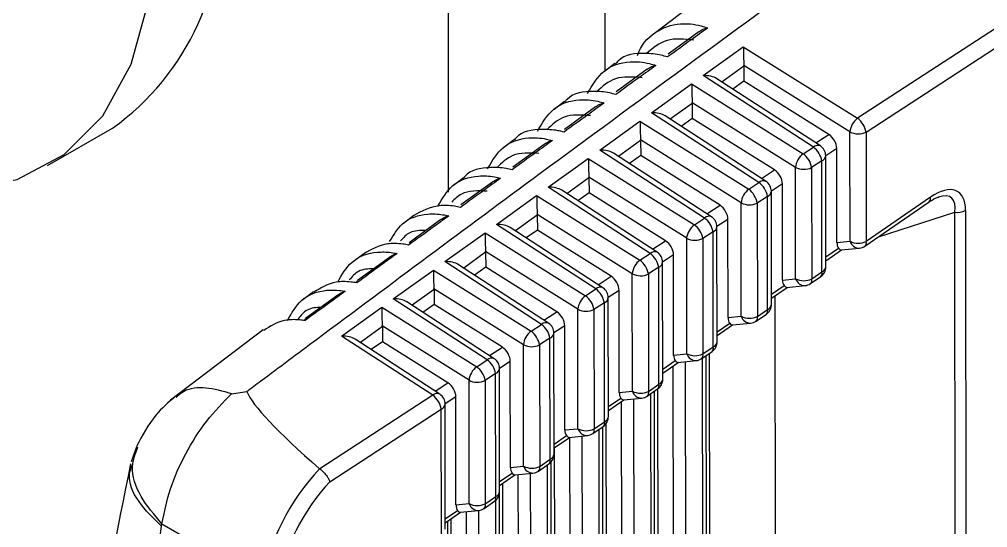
# Model space of a CAD drawing. Extents: x 6 to 134, y 3 to 97.
# Drawn here: x 13.085 to 13.907, y 74.794 to 75.225 of the extents above; entities that cross this region are included whole.
import ezdxf

# ---------------------------------------------------------------- set-up
doc = ezdxf.new("R2010")
doc.units = 0
doc.header["$MEASUREMENT"] = 0
doc.layers.add('OBJECT', color=7, linetype='CONTINUOUS')

msp = doc.modelspace()

# ---------------------------------------------------------------- linework, layer by layer
at = {"layer": 'OBJECT'}
for p, q in [((13.58169, 82.04799), (13.58169, 75.18109)), ((13.44875, 81.97124), (13.44875, 75.0783)), ((14.10026, 75.33939), (13.79617, 75.14101)), ((13.80336, 75.12934), (14.10764, 75.32785)), ((13.66146, 75.2145), (13.63532, 75.19554)), ((13.66522, 75.17726), (13.69921, 75.20175)), ((13.69921, 75.20175), (13.79617, 75.14101)), ((13.59016, 75.18751), (13.58133, 75.18082)), ((13.61769, 75.18265), (13.5914, 75.16357)), ((13.69977, 75.18524), (13.68111, 75.1718)), ((13.78966, 75.1295), (13.69975, 75.18582)), ((13.69977, 75.18524), (13.69978, 75.17249)), ((13.75863, 75.11652), (13.66522, 75.17726)), ((13.76458, 75.11753), (13.67673, 75.17465)), ((13.69978, 75.17249), (13.69042, 75.16574)), ((13.77179, 75.12738), (13.69978, 75.17249)), ((13.62138, 75.14567), (13.65537, 75.17016)), ((13.65537, 75.17016), (13.75, 75.11089)), ((13.54756, 75.15523), (13.53871, 75.14851)), ((13.57393, 75.15078), (13.5475, 75.13157)), ((13.65594, 75.15365), (13.63728, 75.14021)), ((13.74349, 75.09938), (13.65592, 75.15424)), ((13.65594, 75.15365), (13.65595, 75.1409)), ((13.57755, 75.11409), (13.61154, 75.13858)), ((13.61154, 75.13858), (13.70383, 75.08077)), ((13.71251, 75.08643), (13.62138, 75.14567)), ((13.71846, 75.08744), (13.63289, 75.14306)), ((13.65595, 75.1409), (13.64659, 75.13416)), ((13.72562, 75.09726), (13.65595, 75.1409)), ((13.10887, 75.10082), (13.16403, 75.13266)), ((13.50497, 75.12295), (13.49607, 75.1162)), ((13.69732, 75.06926), (13.61208, 75.12266)), ((13.76063, 75.1201), (13.77179, 75.12738)), ((13.78976, 75.03663), (13.78966, 75.1295)), ((13.80336, 75.12934), (13.80346, 75.03646)), ((13.53017, 75.11887), (13.50357, 75.09953)), ((13.66638, 75.05634), (13.57755, 75.11409)), ((13.6121, 75.12207), (13.59345, 75.10863)), ((13.6121, 75.12207), (13.61212, 75.10932)), ((13.75, 75.11089), (13.75863, 75.11652)), ((13.77852, 75.11542), (13.76913, 75.10929)), ((13.77861, 75.03552), (13.77852, 75.11542)), ((13.53372, 75.0825), (13.56771, 75.10699)), ((13.56771, 75.10699), (13.65766, 75.05065)), ((13.67233, 75.05734), (13.58906, 75.11148)), ((13.61212, 75.10932), (13.60276, 75.10257)), ((13.67945, 75.06714), (13.61212, 75.10932)), ((13.76924, 75.0149), (13.76913, 75.10916)), ((13.74359, 75.00481), (13.74349, 75.09938)), ((13.76582, 75.10485), (13.75719, 75.09922)), ((13.75719, 75.09922), (13.75729, 75.00464)), ((13.76592, 75.0106), (13.76582, 75.10485)), ((13.46237, 75.09066), (13.45343, 75.08389)), ((13.56827, 75.09049), (13.54961, 75.07704)), ((13.65115, 75.03914), (13.56825, 75.09107)), ((13.56827, 75.09049), (13.56828, 75.07773)), ((13.7145, 75.09001), (13.72562, 75.09726)), ((13.48641, 75.08694), (13.45964, 75.06746)), ((13.62025, 75.02624), (13.53372, 75.0825)), ((13.70383, 75.08077), (13.71251, 75.08643)), ((13.73235, 75.0853), (13.72301, 75.0792)), ((13.73244, 75.0037), (13.73235, 75.0853)), ((13.48988, 75.05092), (13.52387, 75.07541)), ((13.52387, 75.07541), (13.61149, 75.02053)), ((13.6262, 75.02725), (13.54523, 75.0799)), ((13.56828, 75.07773), (13.55892, 75.07099)), ((13.63328, 75.03702), (13.56828, 75.07773)), ((13.71969, 75.07476), (13.71102, 75.0691)), ((13.7198, 74.97881), (13.71969, 75.07476)), ((13.72311, 74.98311), (13.72301, 75.07906)), ((13.85795, 75.07402), (13.80346, 75.03646)), ((13.66837, 75.05992), (13.67945, 75.06714)), ((13.69742, 74.97299), (13.69732, 75.06926)), ((13.71102, 75.0691), (13.71112, 74.97283)), ((13.80244, 75.03252), (13.85694, 75.07007)), ((13.85686, 75.07002), (13.85694, 75.07007)), ((13.41977, 75.05838), (13.4108, 75.05158)), ((13.52443, 75.0589), (13.50578, 75.04546)), ((13.60498, 75.00902), (13.52442, 75.05949)), ((13.52443, 75.0589), (13.52445, 75.04615)), ((13.81392, 75.04043), (13.87855, 75.06133)), ((13.87929, 74.37429), (13.87855, 75.06133)), ((13.88782, 75.06263), (13.88857, 74.37558)), ((13.44266, 75.05498), (13.41571, 75.03536)), ((13.57412, 74.99615), (13.48988, 75.05092)), ((13.58007, 74.99716), (13.50139, 75.04831)), ((13.65766, 75.05065), (13.66638, 75.05634)), ((13.68618, 75.05518), (13.67688, 75.04911)), ((13.67698, 74.95132), (13.67688, 75.04897)), ((13.68627, 74.97188), (13.68618, 75.05518)), ((13.44605, 75.01933), (13.48004, 75.04383)), ((13.48004, 75.04383), (13.56532, 74.99041)), ((13.52445, 75.04615), (13.51509, 75.03941)), ((13.58711, 75.0069), (13.52445, 75.04615)), ((13.67357, 75.04467), (13.66485, 75.03898)), ((13.67367, 74.94702), (13.67357, 75.04467)), ((13.62225, 75.02982), (13.63328, 75.03702)), ((13.65125, 74.94118), (13.65115, 75.03914)), ((13.66485, 75.03898), (13.66495, 74.94101)), ((13.77861, 75.03552), (13.78976, 75.03663)), ((13.37713, 75.02607), (13.36816, 75.01927)), ((13.4806, 75.02732), (13.46194, 75.01388)), ((13.55881, 74.9789), (13.48058, 75.0279)), ((13.4806, 75.02732), (13.48061, 75.01457)), ((13.61149, 75.02053), (13.62025, 75.02624)), ((13.64001, 75.02506), (13.63075, 75.01901)), ((13.6401, 74.94007), (13.64001, 75.02506)), ((13.76923, 75.0234), (13.77999, 75.03082)), ((13.76923, 75.02016), (13.78247, 75.02928)), ((13.78226, 75.02926), (13.79776, 75.0308)), ((13.39891, 75.02299), (13.37178, 75.00322)), ((13.528, 74.96606), (13.44605, 75.01933)), ((13.53395, 74.96706), (13.45756, 75.01673)), ((13.63086, 74.91954), (13.63075, 75.01888)), ((13.40221, 74.98775), (13.43621, 75.01224)), ((13.43621, 75.01224), (13.51915, 74.96028)), ((13.48061, 75.01457), (13.47126, 75.00782)), ((13.54094, 74.97678), (13.48061, 75.01457)), ((13.60509, 74.90936), (13.60498, 75.00902)), ((13.62744, 75.01457), (13.61868, 75.00886)), ((13.61868, 75.00886), (13.61878, 74.90919)), ((13.62755, 74.91523), (13.62744, 75.01457)), ((13.75729, 75.00464), (13.76592, 75.0106)), ((13.57612, 74.99973), (13.58711, 75.0069)), ((13.7231, 74.99161), (13.73382, 74.999)), ((13.73244, 75.0037), (13.74359, 75.00481)), ((13.73609, 74.99744), (13.75159, 74.99899)), ((13.75628, 75.0007), (13.76491, 75.00665)), ((13.3345, 74.99376), (13.32552, 74.98695)), ((13.35516, 74.99097), (13.32784, 74.97104)), ((13.43677, 74.99573), (13.41811, 74.98229)), ((13.51264, 74.94878), (13.43675, 74.99632)), ((13.43677, 74.99573), (13.43678, 74.98298)), ((13.56532, 74.99041), (13.57412, 74.99615)), ((13.59384, 74.99493), (13.58462, 74.98892)), ((13.59394, 74.90825), (13.59384, 74.99493)), ((13.7231, 74.98837), (13.7363, 74.99746)), ((13.48187, 74.93596), (13.40221, 74.98775)), ((13.48782, 74.93697), (13.41372, 74.98514)), ((13.43678, 74.98298), (13.42742, 74.97624)), ((13.49477, 74.94666), (13.43678, 74.98298)), ((13.58131, 74.98448), (13.57251, 74.97874)), ((13.58142, 74.88345), (13.58131, 74.98448)), ((13.58473, 74.88775), (13.58462, 74.98878)), ((13.72595, 74.99033), (13.72651, 74.47074)), ((13.35838, 74.95617), (13.39237, 74.98066)), ((13.39237, 74.98066), (13.47298, 74.93016)), ((13.52999, 74.96964), (13.54094, 74.97678)), ((13.55892, 74.87754), (13.55881, 74.9789)), ((13.57251, 74.97874), (13.57262, 74.87738)), ((13.71011, 74.96889), (13.71878, 74.97487)), ((13.71112, 74.97283), (13.7198, 74.97881)), ((13.51915, 74.96028), (13.528, 74.96606)), ((13.67698, 74.95982), (13.68766, 74.96718)), ((13.68627, 74.97188), (13.69742, 74.97299)), ((13.68992, 74.96563), (13.70542, 74.96717)), ((13.29187, 74.96146), (13.21307, 74.90174)), ((13.39293, 74.96415), (13.37428, 74.95071)), ((13.46647, 74.91866), (13.39291, 74.96473)), ((13.39293, 74.96415), (13.39295, 74.9514)), ((13.54767, 74.96481), (13.53849, 74.95883)), ((13.53861, 74.85596), (13.5385, 74.95869)), ((13.54777, 74.87643), (13.54767, 74.96481)), ((13.67698, 74.95658), (13.69013, 74.96565)), ((13.43574, 74.90587), (13.35838, 74.95617)), ((13.44169, 74.90688), (13.36989, 74.95356)), ((13.39295, 74.9514), (13.38359, 74.94465)), ((13.4486, 74.91654), (13.39295, 74.9514)), ((13.53518, 74.95439), (13.52634, 74.94862)), ((13.5353, 74.85166), (13.53518, 74.95439)), ((13.48386, 74.93954), (13.49477, 74.94666)), ((13.51275, 74.84573), (13.51264, 74.94878)), ((13.52634, 74.94862), (13.52645, 74.84556)), ((13.66394, 74.93707), (13.67266, 74.94308)), ((13.66495, 74.94101), (13.67367, 74.94702)), ((13.67115, 74.43283), (13.6706, 74.94166)), ((13.47298, 74.93016), (13.48187, 74.93596)), ((13.5015, 74.93469), (13.49237, 74.92873)), ((13.5016, 74.84462), (13.5015, 74.93469)), ((13.63085, 74.92804), (13.64149, 74.93537)), ((13.63085, 74.9248), (13.64397, 74.93383)), ((13.6401, 74.94007), (13.65125, 74.94118)), ((13.64375, 74.93381), (13.65925, 74.93535)), ((13.65078, 74.43438), (13.65024, 74.93446)), ((13.66432, 74.93733), (13.66487, 74.42607)), ((13.66822, 74.42753), (13.66767, 74.93964)), ((13.49248, 74.82418), (13.49237, 74.9286)), ((13.63949, 74.93075), (13.63999, 74.47321)), ((13.46658, 74.81391), (13.46647, 74.91866)), ((13.48906, 74.9243), (13.48017, 74.91849)), ((13.48017, 74.91849), (13.48028, 74.81375)), ((13.48917, 74.81987), (13.48906, 74.9243)), ((13.26505, 74.90725), (13.27795, 74.9092)), ((13.43773, 74.90945), (13.4486, 74.91654)), ((13.59394, 74.90825), (13.60509, 74.90936)), ((13.61777, 74.90525), (13.62653, 74.91129)), ((13.61878, 74.90919), (13.62755, 74.91523)), ((13.62437, 74.40837), (13.62383, 74.90943)), ((13.6273, 74.41367), (13.62676, 74.91145)), ((13.43574, 74.90587), (13.33996, 74.84338)), ((13.45533, 74.90457), (13.44624, 74.89864)), ((13.45543, 74.8128), (13.45533, 74.90457)), ((13.58472, 74.89625), (13.59532, 74.90355)), ((13.58473, 74.89301), (13.5978, 74.90201)), ((13.59565, 74.90054), (13.59614, 74.45405)), ((13.59759, 74.90199), (13.61309, 74.90354)), ((13.60694, 74.41522), (13.60641, 74.90287)), ((13.62048, 74.90712), (13.62102, 74.40691)), ((13.34841, 74.83254), (13.44293, 74.8942)), ((13.44304, 74.78808), (13.44293, 74.8942)), ((13.44636, 74.79239), (13.44624, 74.89851)), ((13.54777, 74.87643), (13.55892, 74.87754)), ((13.5716, 74.87344), (13.58041, 74.8795)), ((13.57262, 74.87738), (13.58142, 74.88345)), ((13.57665, 74.87691), (13.57718, 74.38775)), ((13.58053, 74.38921), (13.58, 74.87922)), ((13.58346, 74.39451), (13.58293, 74.882)), ((13.5386, 74.86446), (13.54915, 74.87173)), ((13.5386, 74.86122), (13.55163, 74.8702)), ((13.55142, 74.87018), (13.56692, 74.87172)), ((13.55182, 74.87022), (13.55229, 74.43489)), ((13.56309, 74.39606), (13.56257, 74.87129)), ((13.18427, 74.86212), (13.1797, 74.84934)), ((13.53961, 74.37535), (13.53908, 74.86155)), ((13.52645, 74.84556), (13.5353, 74.85166)), ((13.33996, 74.84338), (13.33973, 74.84356)), ((13.5016, 74.84462), (13.51275, 74.84573)), ((13.52543, 74.84162), (13.53428, 74.84772)), ((13.53281, 74.8467), (13.53333, 74.36859)), ((13.53668, 74.37005), (13.53616, 74.8494)), ((13.49247, 74.83267), (13.50298, 74.83992)), ((13.49248, 74.82943), (13.50546, 74.83838)), ((13.50525, 74.83836), (13.52075, 74.8399)), ((13.50798, 74.83863), (13.50844, 74.41573)), ((13.51924, 74.3769), (13.51874, 74.8397)), ((13.49576, 74.35619), (13.49524, 74.83134)), ((13.48028, 74.81375), (13.48917, 74.81987)), ((13.49283, 74.35089), (13.49232, 74.82238)), ((13.45543, 74.8128), (13.46658, 74.81391)), ((13.47927, 74.8098), (13.48816, 74.81593)), ((13.48897, 74.81656), (13.48948, 74.34943)), ((13.44635, 74.80089), (13.45681, 74.8081)), ((13.44635, 74.79765), (13.45929, 74.80657)), ((13.45908, 74.80654), (13.47458, 74.80809)), ((13.46415, 74.80705), (13.4646, 74.39657)), ((13.47539, 74.35774), (13.4749, 74.80812)), ((13.20564, 74.7947), (13.20595, 74.79686)), ((13.20595, 74.79686), (13.2912, 74.74765)), ((13.44899, 74.33173), (13.44848, 74.79911)), ((13.45191, 74.33703), (13.45141, 74.80113))]:
    msp.add_line(p, q, dxfattribs=at)
at = {"layer": 'OBJECT', "flags": 128}
msp.add_lwpolyline([(12.83898, 75.15693), (12.87626, 75.13085), (12.93166, 75.10174), (12.98574, 75.08478), (13.03673, 75.08051), (13.08302, 75.08907), (13.12311, 75.11018), (13.15571, 75.14318), (13.17977, 75.18699), (13.19453, 75.24021), (13.1995, 75.30113)], dxfattribs=at)
at = {"layer": 'OBJECT'}
for centre, radius, start, end in [((13.03695, 75.31081), 0.21883, 305.501, 5.81118), ((13.80602, 75.12784), 0.01645, 126.80413, 174.18895), ((13.78514, 75.12617), 0.01849, 9.87871, 53.38506), ((13.79667, 75.14331), 0.01549, 243.06324, 295.56146), ((13.76233, 75.11276), 0.00528, 64.73178, 134.48425), ((13.74761, 75.10168), 0.01849, 9.87871, 53.38506), ((13.75913, 75.10915), 0.01, 0.06225, 56.97052), ((13.75985, 75.09772), 0.01645, 126.80413, 174.18895), ((13.73897, 75.09605), 0.01849, 9.87871, 53.38506), ((13.76399, 75.10969), 0.00517, 290.76905, 354.06689), ((13.7505, 75.11319), 0.01549, 243.06324, 295.56146), ((13.7162, 75.08266), 0.00528, 64.73178, 134.48425), ((13.70148, 75.07159), 0.01849, 9.87871, 53.38506), ((13.71301, 75.07905), 0.01, 0.06225, 56.97052), ((13.71368, 75.0676), 0.01645, 126.80413, 174.18895), ((13.6928, 75.06593), 0.01849, 9.87871, 53.38506), ((13.71786, 75.0796), 0.00517, 290.76905, 354.06689), ((13.85422, 75.07287), 0.0039, 314.11825, 17.03281), ((13.70433, 75.08307), 0.01549, 243.06324, 295.56146), ((13.67008, 75.05257), 0.00528, 64.73178, 134.48425), ((13.66688, 75.04896), 0.01, 0.06225, 56.97052), ((13.88113, 75.07673), 0.01562, 260.48458, 295.38403), ((13.66751, 75.03748), 0.01645, 126.80413, 174.18895), ((13.64663, 75.03581), 0.01849, 9.87871, 53.38506), ((13.65535, 75.04149), 0.01849, 9.87871, 53.38506), ((13.67173, 75.0495), 0.00517, 290.76905, 354.06689), ((13.65816, 75.05295), 0.01549, 243.06324, 295.56146), ((13.79678, 75.05043), 0.01549, 243.06324, 295.56146), ((13.79762, 75.03902), 0.00822, 196.92976, 270.96314), ((13.79677, 75.04075), 0.01, 275.68177, 304.57234), ((13.79973, 75.03532), 0.0039, 314.11825, 17.03281), ((13.62395, 75.02248), 0.00528, 64.73178, 134.48425), ((13.60922, 75.0114), 0.01849, 9.87871, 53.38506), ((13.62075, 75.01887), 0.01, 0.06225, 56.97052), ((13.62134, 75.00736), 0.01645, 126.80413, 174.18895), ((13.60046, 75.00568), 0.01849, 9.87871, 53.38506), ((13.6256, 75.01941), 0.00517, 290.76905, 354.06689), ((13.61199, 75.02283), 0.01549, 243.06324, 295.56146), ((13.75924, 75.01489), 0.01, 304.57234, 0.06225), ((13.7622, 75.00945), 0.0039, 314.11825, 17.03281), ((13.76423, 75.01533), 0.00502, 289.7129, 355.12303), ((13.75061, 75.01861), 0.01549, 243.06324, 295.56146), ((13.75145, 75.0072), 0.00822, 196.92976, 270.96314), ((13.7506, 75.00894), 0.01, 275.68177, 304.57234), ((13.75356, 75.0035), 0.0039, 314.11825, 17.03281), ((13.57782, 74.99239), 0.00528, 64.73178, 134.48425), ((13.5631, 74.98131), 0.01849, 9.87871, 53.38506), ((13.57462, 74.98877), 0.01, 0.06225, 56.97052), ((13.57517, 74.97724), 0.01645, 126.80413, 174.18895), ((13.55429, 74.97556), 0.01849, 9.87871, 53.38506), ((13.57948, 74.98932), 0.00517, 290.76905, 354.06689), ((13.71311, 74.9831), 0.01, 304.57234, 0.06225), ((13.7181, 74.98354), 0.00502, 289.7129, 355.12303), ((13.56582, 74.99271), 0.01549, 243.06324, 295.56146), ((13.71607, 74.97767), 0.0039, 314.11825, 17.03281), ((13.53169, 74.96229), 0.00528, 64.73178, 134.48425), ((13.51697, 74.95122), 0.01849, 9.87871, 53.38506), ((13.5285, 74.95868), 0.01, 0.06225, 56.97052), ((13.70444, 74.9868), 0.01549, 243.06324, 295.56146), ((13.70528, 74.97538), 0.00822, 196.92976, 270.96314), ((13.70443, 74.97712), 0.01, 275.68177, 304.57234), ((13.70739, 74.97169), 0.0039, 314.11825, 17.03281), ((13.529, 74.94711), 0.01645, 126.80413, 174.18895), ((13.50812, 74.94544), 0.01849, 9.87871, 53.38506), ((13.53335, 74.95923), 0.00517, 290.76905, 354.06689), ((13.66698, 74.95131), 0.01, 304.57234, 0.06225), ((13.67198, 74.95175), 0.00502, 289.7129, 355.12303), ((13.51965, 74.96259), 0.01549, 243.06324, 295.56146), ((13.66994, 74.94588), 0.0039, 314.11825, 17.03281), ((13.48557, 74.9322), 0.00528, 64.73178, 134.48425), ((13.47084, 74.92112), 0.01849, 9.87871, 53.38506), ((13.48237, 74.92859), 0.01, 0.06225, 56.97052), ((13.65827, 74.95498), 0.01549, 243.06324, 295.56146), ((13.65912, 74.94357), 0.00822, 196.92976, 270.96314), ((13.65826, 74.9453), 0.01, 275.68177, 304.57234), ((13.66122, 74.93987), 0.0039, 314.11825, 17.03281), ((13.48283, 74.91699), 0.01645, 126.80413, 174.18895), ((13.46195, 74.91532), 0.01849, 9.87871, 53.38506), ((13.48722, 74.92913), 0.00517, 290.76905, 354.06689), ((13.47348, 74.93247), 0.01549, 243.06324, 295.56146), ((13.62086, 74.91953), 0.01, 304.57234, 0.06225), ((13.62585, 74.91996), 0.00502, 289.7129, 355.12303), ((13.6121, 74.92317), 0.01549, 243.06324, 295.56146), ((13.61295, 74.91175), 0.00822, 196.92976, 270.96314), ((13.61506, 74.90805), 0.0039, 314.11825, 17.03281), ((13.62382, 74.91409), 0.0039, 314.11825, 17.03281), ((13.43948, 74.90188), 0.00547, 66.10399, 133.11204), ((13.42471, 74.89103), 0.01849, 9.87871, 53.38506), ((13.43624, 74.89849), 0.01, 0.06225, 56.97052), ((13.6121, 74.91349), 0.01, 275.68177, 304.57234), ((13.44109, 74.89904), 0.00517, 290.76905, 354.06689), ((13.57473, 74.88774), 0.01, 304.57234, 0.06225), ((13.57973, 74.88818), 0.00502, 289.7129, 355.12303), ((13.56593, 74.89135), 0.01549, 243.06324, 295.56146), ((13.56678, 74.87994), 0.00822, 196.92976, 270.96314), ((13.56889, 74.87624), 0.0039, 314.11825, 17.03281), ((13.57769, 74.8823), 0.0039, 314.11825, 17.03281), ((13.56593, 74.88167), 0.01, 275.68177, 304.57234), ((13.52861, 74.85595), 0.01, 304.57234, 0.06225), ((13.53157, 74.85052), 0.0039, 314.11825, 17.03281), ((13.5336, 74.85639), 0.00502, 289.7129, 355.12303), ((13.51977, 74.85953), 0.01549, 243.06324, 295.56146), ((13.52061, 74.84812), 0.00822, 196.92976, 270.96314), ((13.52272, 74.84442), 0.0039, 314.11825, 17.03281), ((13.51976, 74.84985), 0.01, 275.68177, 304.57234), ((13.48248, 74.82416), 0.01, 304.57234, 0.06225), ((13.48544, 74.81873), 0.0039, 314.11825, 17.03281), ((13.48747, 74.8246), 0.00502, 289.7129, 355.12303), ((13.4736, 74.82772), 0.01549, 243.06324, 295.56146), ((13.47444, 74.8163), 0.00822, 196.92976, 270.96314), ((13.47655, 74.8126), 0.0039, 314.11825, 17.03281), ((13.47359, 74.81804), 0.01, 275.68177, 304.57234)]:
    msp.add_arc(centre, radius, start, end, dxfattribs=at)
for centre, major_axis, ratio, start_param, end_param in [((13.69971, 75.19437), (-0.00039, 0.01204), 0.027342, 0.910616, 2.358953), ((13.69264, 75.18928), (-0.00503, 0.00868), 0.582303, 3.930116, 4.000217), ((13.66572, 75.16988), (0.01403, 0.00034), 0.526615, 0.65558, 1.593781), ((13.65587, 75.16279), (-0.00039, 0.01204), 0.027342, 0.910616, 2.358953), ((13.6488, 75.15769), (-0.00503, 0.00868), 0.582303, 3.930116, 4.000217), ((13.61204, 75.1312), (-0.00039, 0.01204), 0.027342, 0.910616, 2.358953), ((13.62188, 75.13829), (0.01403, 0.00034), 0.526615, 0.65558, 1.593781), ((13.60497, 75.12611), (-0.00503, 0.00868), 0.582303, 3.930116, 4.000217), ((13.77138, 75.11941), (-0.00504, 0.00865), 0.585964, 3.931042, 5.443124), ((13.57805, 75.10671), (0.01403, 0.00034), 0.526615, 0.65558, 1.593781), ((13.56821, 75.09962), (-0.00039, 0.01204), 0.027342, 0.910616, 2.358953), ((13.56114, 75.09452), (-0.00503, 0.00868), 0.582303, 3.930116, 4.000217), ((13.72521, 75.08929), (-0.00504, 0.00865), 0.585964, 3.931042, 5.443124), ((13.53422, 75.07513), (0.01403, 0.00034), 0.526615, 0.65558, 1.593781), ((13.85237, 75.03217), (0.02881, 0.04659), 0.443431, 5.662306, 7.073832), ((13.52437, 75.06803), (-0.00039, 0.01204), 0.027342, 0.910616, 2.358953), ((13.84568, 75.03646), (0.03014, 0.03701), 0.376324, 5.707701, 6.80978), ((13.67904, 75.05917), (-0.00504, 0.00865), 0.585964, 3.931042, 5.443124), ((13.5173, 75.06294), (-0.00503, 0.00868), 0.582303, 3.930116, 4.000217), ((13.49038, 75.04354), (0.01403, 0.00034), 0.526615, 0.65558, 1.593781), ((13.48054, 75.03645), (-0.00039, 0.01204), 0.027342, 0.910616, 2.358953), ((13.63287, 75.02905), (-0.00504, 0.00865), 0.585964, 3.931042, 5.443124), ((13.78606, 75.03969), (0.00469, 0.00996), 0.580753, 2.25381, 2.871543), ((13.47347, 75.03136), (-0.00503, 0.00868), 0.582303, 3.930116, 4.000217), ((13.77892, 75.03898), (-0.00354, 0.00967), 0.278901, 2.465165, 3.213314), ((13.44655, 75.01196), (0.01403, 0.00034), 0.526615, 0.65558, 1.593781), ((13.4367, 75.00487), (-0.00039, 0.01204), 0.027342, 0.910616, 2.358953), ((13.5867, 74.99893), (-0.00504, 0.00865), 0.585964, 3.931042, 5.443124), ((13.73989, 75.00787), (0.00469, 0.00996), 0.580753, 2.25381, 2.871543), ((13.73275, 75.00716), (-0.00354, 0.00967), 0.278901, 2.465165, 3.213314), ((13.42963, 74.99977), (-0.00503, 0.00868), 0.582303, 3.930116, 4.000217), ((13.40271, 74.98037), (0.01403, 0.00034), 0.526615, 0.65558, 1.593781), ((13.39287, 74.97328), (-0.00039, 0.01204), 0.027342, 0.910616, 2.358953), ((13.54053, 74.96881), (-0.00504, 0.00865), 0.585964, 3.931042, 5.443124), ((13.69372, 74.97605), (0.00469, 0.00996), 0.580753, 2.25381, 2.871543), ((13.68658, 74.97534), (-0.00354, 0.00967), 0.278901, 2.465165, 3.213314), ((13.3858, 74.96819), (-0.00503, 0.00868), 0.582303, 3.930116, 4.000217), ((13.35888, 74.94879), (0.01403, 0.00034), 0.526615, 0.65558, 1.593781), ((13.49436, 74.93869), (-0.00504, 0.00865), 0.585964, 3.931042, 5.443124), ((13.64755, 74.94424), (0.00469, 0.00996), 0.580753, 2.25381, 2.871543), ((13.64041, 74.94353), (-0.00354, 0.00967), 0.278901, 2.465165, 3.213314), ((14.90851, 73.89278), (1.63091, -1.02445), 0.049944, 3.21046, 3.451573), ((13.44819, 74.90857), (-0.00504, 0.00865), 0.585964, 3.931042, 5.443124), ((13.60138, 74.91242), (0.00469, 0.00996), 0.580753, 2.25381, 2.871543), ((13.59424, 74.91171), (-0.00354, 0.00967), 0.278901, 2.465165, 3.213314), ((13.55522, 74.8806), (0.00469, 0.00996), 0.580753, 2.25381, 2.871543), ((13.54808, 74.87989), (-0.00354, 0.00967), 0.278901, 2.465165, 3.213314), ((13.37871, 74.77592), (0.06456, 0.10124), 0.604547, 1.26566, 2.202281), ((13.50905, 74.84879), (0.00469, 0.00996), 0.580753, 2.25381, 2.871543), ((13.50191, 74.84808), (-0.00354, 0.00967), 0.278901, 2.465165, 3.213314), ((13.3854, 74.77163), (0.05958, 0.09257), 0.606935, 1.283423, 2.204957), ((13.46288, 74.81697), (0.00469, 0.00996), 0.580753, 2.25381, 2.871543), ((13.45574, 74.81626), (-0.00354, 0.00967), 0.278901, 2.465165, 3.213314)]:
    msp.add_ellipse(centre, major_axis=major_axis, ratio=ratio, start_param=start_param, end_param=end_param, dxfattribs=at)
for points, knots in [([(13.906, 75.42611), (13.84938, 75.38353), (13.75515, 75.31265), (13.66138, 75.24151), (13.62396, 75.21312)], [0, 0, 0, 0, 0.600821, 1, 1, 1, 1]), ([(13.27795, 74.9092), (13.28189, 74.91214), (13.30161, 74.92687), (13.38447, 74.98868), (13.5441, 75.10754), (13.68948, 75.21368), (13.77097, 75.27318)], [0, 0, 0, 0, 0.024148, 0.120739, 0.507103, 1, 1, 1, 1]), ([(13.60945, 75.19427), (13.60945, 75.19428), (13.61216, 75.2031), (13.62322, 75.21516), (13.64271, 75.22248), (13.65918, 75.22085), (13.66719, 75.21837), (13.66904, 75.2178)], [0, 0, 0, 0, 0.000399, 0.348737, 0.696534, 0.929918, 1, 1, 1, 1]), ([(13.66904, 75.2178), (13.66436, 75.21441), (13.653, 75.20617), (13.64164, 75.19794), (13.63497, 75.1931)], [0, 0, 0, 0, 0.412557, 1, 1, 1, 1]), ([(13.66145, 75.2145), (13.66261, 75.21528), (13.66484, 75.21679), (13.66763, 75.21753), (13.669, 75.21779), (13.66904, 75.2178)], [0, 0, 0, 0, 0.510762, 0.984886, 1, 1, 1, 1]), ([(13.65735, 75.20741), (13.64929, 75.20825), (13.63332, 75.2099), (13.6225, 75.20058), (13.61714, 75.19596)], [0, 0, 0, 0, 0.504659, 1, 1, 1, 1]), ([(13.63497, 75.1931), (13.63312, 75.19362), (13.62663, 75.19544), (13.61179, 75.19673), (13.59745, 75.19516), (13.59143, 75.18802), (13.59058, 75.18702)], [0, 0, 0, 0, 0.107493, 0.37556, 0.911823, 1, 1, 1, 1]), ([(13.56699, 75.1622), (13.57121, 75.16928), (13.57973, 75.18359), (13.59969, 75.18996), (13.61563, 75.1887), (13.62329, 75.18647), (13.6251, 75.18595)], [0, 0, 0, 0, 0.347978, 0.702959, 0.92956, 1, 1, 1, 1]), ([(13.6251, 75.18595), (13.62042, 75.18255), (13.60906, 75.17431), (13.5977, 75.16607), (13.59103, 75.16122)], [0, 0, 0, 0, 0.412528, 1, 1, 1, 1]), ([(13.61768, 75.18266), (13.61889, 75.18347), (13.62109, 75.18495), (13.62381, 75.18568), (13.62506, 75.18594), (13.6251, 75.18595)], [0, 0, 0, 0, 0.5436116, 0.9845709, 1, 1, 1, 1]), ([(13.61351, 75.17539), (13.60549, 75.17607), (13.59006, 75.17738), (13.57973, 75.16805), (13.57477, 75.16357)], [0, 0, 0, 0, 0.519486, 1, 1, 1, 1]), ([(13.59103, 75.16122), (13.58921, 75.1617), (13.58278, 75.16339), (13.56808, 75.16434), (13.55414, 75.16265), (13.54844, 75.15568), (13.54782, 75.15493)], [0, 0, 0, 0, 0.108547, 0.383492, 0.933602, 1, 1, 1, 1]), ([(13.52452, 75.13007), (13.52863, 75.13703), (13.53702, 75.15125), (13.55655, 75.15756), (13.57209, 75.15653), (13.57938, 75.15455), (13.58116, 75.15406)], [0, 0, 0, 0, 0.347836, 0.710112, 0.929233, 1, 1, 1, 1]), ([(13.58116, 75.15406), (13.57648, 75.15066), (13.56512, 75.14241), (13.55376, 75.13416), (13.54709, 75.12932)], [0, 0, 0, 0, 0.412497, 1, 1, 1, 1]), ([(13.57391, 75.1508), (13.57518, 75.15164), (13.57734, 75.15308), (13.57999, 75.15381), (13.58112, 75.15405), (13.58116, 75.15406)], [0, 0, 0, 0, 0.578735, 0.984233, 1, 1, 1, 1]), ([(13.56968, 75.14333), (13.5617, 75.14385), (13.54681, 75.14484), (13.53697, 75.13553), (13.5324, 75.13121)], [0, 0, 0, 0, 0.535523, 1, 1, 1, 1]), ([(13.54709, 75.12932), (13.5453, 75.12975), (13.53893, 75.1313), (13.52437, 75.13192), (13.51084, 75.13013), (13.50544, 75.12333), (13.50505, 75.12285)], [0, 0, 0, 0, 0.109669, 0.391922, 0.956746, 1, 1, 1, 1]), ([(13.48227, 75.09821), (13.48622, 75.10494), (13.49442, 75.11895), (13.51342, 75.12514), (13.52855, 75.12433), (13.53547, 75.12259), (13.53722, 75.12215)], [0, 0, 0, 0, 0.344313, 0.716285, 0.928497, 1, 1, 1, 1]), ([(13.53722, 75.12215), (13.53253, 75.11874), (13.52117, 75.11049), (13.50982, 75.10223), (13.50314, 75.09738)], [0, 0, 0, 0, 0.412464, 1, 1, 1, 1]), ([(13.53014, 75.11892), (13.53147, 75.11979), (13.5336, 75.12118), (13.53618, 75.12191), (13.53718, 75.12214), (13.53722, 75.12215)], [0, 0, 0, 0, 0.616321, 0.983872, 1, 1, 1, 1]), ([(13.52585, 75.11124), (13.51791, 75.11161), (13.50357, 75.11227), (13.49422, 75.10301), (13.49004, 75.09887)], [0, 0, 0, 0, 0.552919, 1, 1, 1, 1]), ([(13.50314, 75.09738), (13.5014, 75.09777), (13.49508, 75.09918), (13.48068, 75.09945), (13.46753, 75.09759), (13.46243, 75.09097), (13.46228, 75.09077)], [0, 0, 0, 0, 0.110868, 0.400903, 0.9814, 1, 1, 1, 1]), ([(13.44004, 75.06635), (13.44382, 75.07285), (13.45184, 75.08665), (13.4703, 75.09271), (13.48503, 75.09211), (13.49157, 75.0906), (13.49327, 75.0902)], [0, 0, 0, 0, 0.340652, 0.723017, 0.927699, 1, 1, 1, 1]), ([(13.49327, 75.0902), (13.48859, 75.08679), (13.47723, 75.07853), (13.46587, 75.07026), (13.4592, 75.06541)], [0, 0, 0, 0, 0.41243, 1, 1, 1, 1]), ([(13.48638, 75.087), (13.48777, 75.08791), (13.48985, 75.08926), (13.49236, 75.08999), (13.49323, 75.09019), (13.49327, 75.0902)], [0, 0, 0, 0, 0.656582, 0.983483, 1, 1, 1, 1]), ([(13.48201, 75.07912), (13.47404, 75.0795), (13.46207, 75.08007), (13.45433, 75.07244), (13.45176, 75.0699)], [0, 0, 0, 0, 0.666702, 1, 1, 1, 1]), ([(13.85694, 75.07007), (13.85943, 75.07164), (13.86261, 75.07364), (13.86474, 75.07407), (13.8652, 75.07417)], [0, 0, 0, 0, 0.785192, 1, 1, 1, 1]), ([(13.4592, 75.06541), (13.45749, 75.06575), (13.45126, 75.06698), (13.43665, 75.06762), (13.42642, 75.06218), (13.41964, 75.05857)], [0, 0, 0, 0, 0.1123387, 0.4111739, 1, 1, 1, 1]), ([(13.39912, 75.0363), (13.40237, 75.04186), (13.40987, 75.0547), (13.4272, 75.06024), (13.4415, 75.05988), (13.44766, 75.05858), (13.44933, 75.05822)], [0, 0, 0, 0, 0.3120942, 0.7203123, 0.9240999, 1, 1, 1, 1]), ([(13.44933, 75.05822), (13.44464, 75.05481), (13.43328, 75.04654), (13.42192, 75.03826), (13.41525, 75.0334)], [0, 0, 0, 0, 0.412394, 1, 1, 1, 1]), ([(13.44261, 75.05506), (13.44406, 75.056), (13.44611, 75.05731), (13.44855, 75.05803), (13.44929, 75.05821), (13.44933, 75.05822)], [0, 0, 0, 0, 0.6997604, 0.9830648, 1, 1, 1, 1]), ([(13.43006, 75.04581), (13.42516, 75.0458), (13.41635, 75.04578), (13.41079, 75.03962), (13.40832, 75.03689)], [0, 0, 0, 0, 0.556747, 1, 1, 1, 1]), ([(13.41525, 75.0334), (13.41359, 75.0337), (13.40742, 75.03479), (13.39332, 75.03513), (13.38355, 75.02961), (13.37718, 75.026)], [0, 0, 0, 0, 0.113717, 0.421445, 1, 1, 1, 1]), ([(13.35509, 75.00189), (13.35869, 75.0082), (13.36648, 75.02186), (13.38409, 75.02779), (13.39799, 75.02761), (13.40375, 75.02652), (13.40538, 75.02621)], [0, 0, 0, 0, 0.3428705, 0.7423537, 0.9269957, 1, 1, 1, 1]), ([(13.40538, 75.02621), (13.4007, 75.02279), (13.38934, 75.01451), (13.37798, 75.00623), (13.3713, 75.00136)], [0, 0, 0, 0, 0.412356, 1, 1, 1, 1]), ([(13.39885, 75.02309), (13.40037, 75.02406), (13.40236, 75.02533), (13.40473, 75.02604), (13.40534, 75.0262), (13.40538, 75.02621)], [0, 0, 0, 0, 0.746131, 0.982613, 1, 1, 1, 1]), ([(13.38556, 75.01326), (13.38098, 75.01311), (13.37254, 75.01285), (13.3673, 75.00666), (13.36491, 75.00383)], [0, 0, 0, 0, 0.542443, 1, 1, 1, 1]), ([(13.3713, 75.00136), (13.36968, 75.00161), (13.36358, 75.00256), (13.34999, 75.00261), (13.34069, 74.99702), (13.33472, 74.99343)], [0, 0, 0, 0, 0.1152107, 0.432506, 1, 1, 1, 1]), ([(13.3713, 75.00136), (13.3713, 75.00138), (13.3713, 75.00166), (13.37133, 75.00265), (13.37157, 75.003), (13.37176, 75.00326)], [0, 0, 0, 0, 0.018684, 0.268713, 1, 1, 1, 1]), ([(13.31251, 74.96947), (13.31605, 74.97575), (13.32376, 74.98942), (13.341, 74.99532), (13.35448, 74.99532), (13.35984, 74.99443), (13.36143, 74.99416)], [0, 0, 0, 0, 0.3467597, 0.7540721, 0.9268717, 1, 1, 1, 1]), ([(13.36143, 74.99416), (13.35675, 74.99074), (13.34539, 74.98245), (13.33403, 74.97416), (13.32735, 74.96928)], [0, 0, 0, 0, 0.412316, 1, 1, 1, 1]), ([(13.35509, 74.99109), (13.35667, 74.99209), (13.35862, 74.99332), (13.36092, 74.99402), (13.36139, 74.99415), (13.36143, 74.99416)], [0, 0, 0, 0, 0.796012, 0.982123, 1, 1, 1, 1]), ([(13.34095, 74.9806), (13.33674, 74.98033), (13.32871, 74.97982), (13.32383, 74.97365), (13.32151, 74.97071)], [0, 0, 0, 0, 0.524517, 1, 1, 1, 1]), ([(13.32735, 74.96928), (13.32577, 74.96949), (13.31974, 74.97029), (13.30667, 74.97007), (13.29782, 74.96443), (13.29226, 74.96088)], [0, 0, 0, 0, 0.116836, 0.444461, 1, 1, 1, 1]), ([(13.32735, 74.96928), (13.32735, 74.9693), (13.32735, 74.96952), (13.32738, 74.97046), (13.32762, 74.97081), (13.32781, 74.97109)], [0, 0, 0, 0, 0.019292, 0.222796, 1, 1, 1, 1]), ([(13.26505, 74.90725), (13.25756, 74.90933), (13.24259, 74.91348), (13.22646, 74.91158), (13.22007, 74.90592), (13.21796, 74.90404)], [0, 0, 0, 0, 0.400921, 0.801843, 1, 1, 1, 1]), ([(13.21723, 74.90491), (13.21143, 74.89989), (13.19794, 74.8882), (13.18933, 74.87181), (13.18443, 74.86246)], [0, 0, 0, 0, 0.429695, 1, 1, 1, 1]), ([(13.20595, 74.79686), (13.19939, 74.80451), (13.18582, 74.82033), (13.17855, 74.84416), (13.18344, 74.85666), (13.18559, 74.86213)], [0, 0, 0, 0, 0.3443013, 0.712658, 1, 1, 1, 1]), ([(13.17926, 74.84767), (13.168, 74.79188), (13.14534, 74.67964), (13.14207, 74.56354), (13.14043, 74.50514)], [0, 0, 0, 0, 0.497018, 1, 1, 1, 1]), ([(13.20564, 74.7947), (13.19863, 74.80155), (13.18409, 74.81574), (13.17618, 74.835), (13.17988, 74.84439), (13.18097, 74.84715)], [0, 0, 0, 0, 0.3967268, 0.8225053, 1, 1, 1, 1]), ([(13.33996, 74.84338), (13.34073, 74.84279), (13.34229, 74.8416), (13.3446, 74.8391), (13.34658, 74.8364), (13.34778, 74.83421), (13.34826, 74.83298), (13.34839, 74.83259), (13.34841, 74.83254)], [0, 0, 0, 0, 0.219281, 0.438507, 0.659241, 0.882986, 0.98583, 1, 1, 1, 1])]:
    msp.add_open_spline(points, degree=3, knots=knots, dxfattribs=at)
for points in [[(13.20595, 74.79686), (13.20795, 74.80673), (13.21196, 74.82645), (13.22549, 74.85662), (13.24324, 74.88487), (13.25778, 74.89979), (13.26505, 74.90725)], [(13.1801, 74.44982), (13.18113, 74.50577), (13.18318, 74.61766), (13.19815, 74.73569), (13.20564, 74.7947)]]:
    msp.add_open_spline(points, degree=3, dxfattribs=at)

doc.saveas('drawing.dxf')
